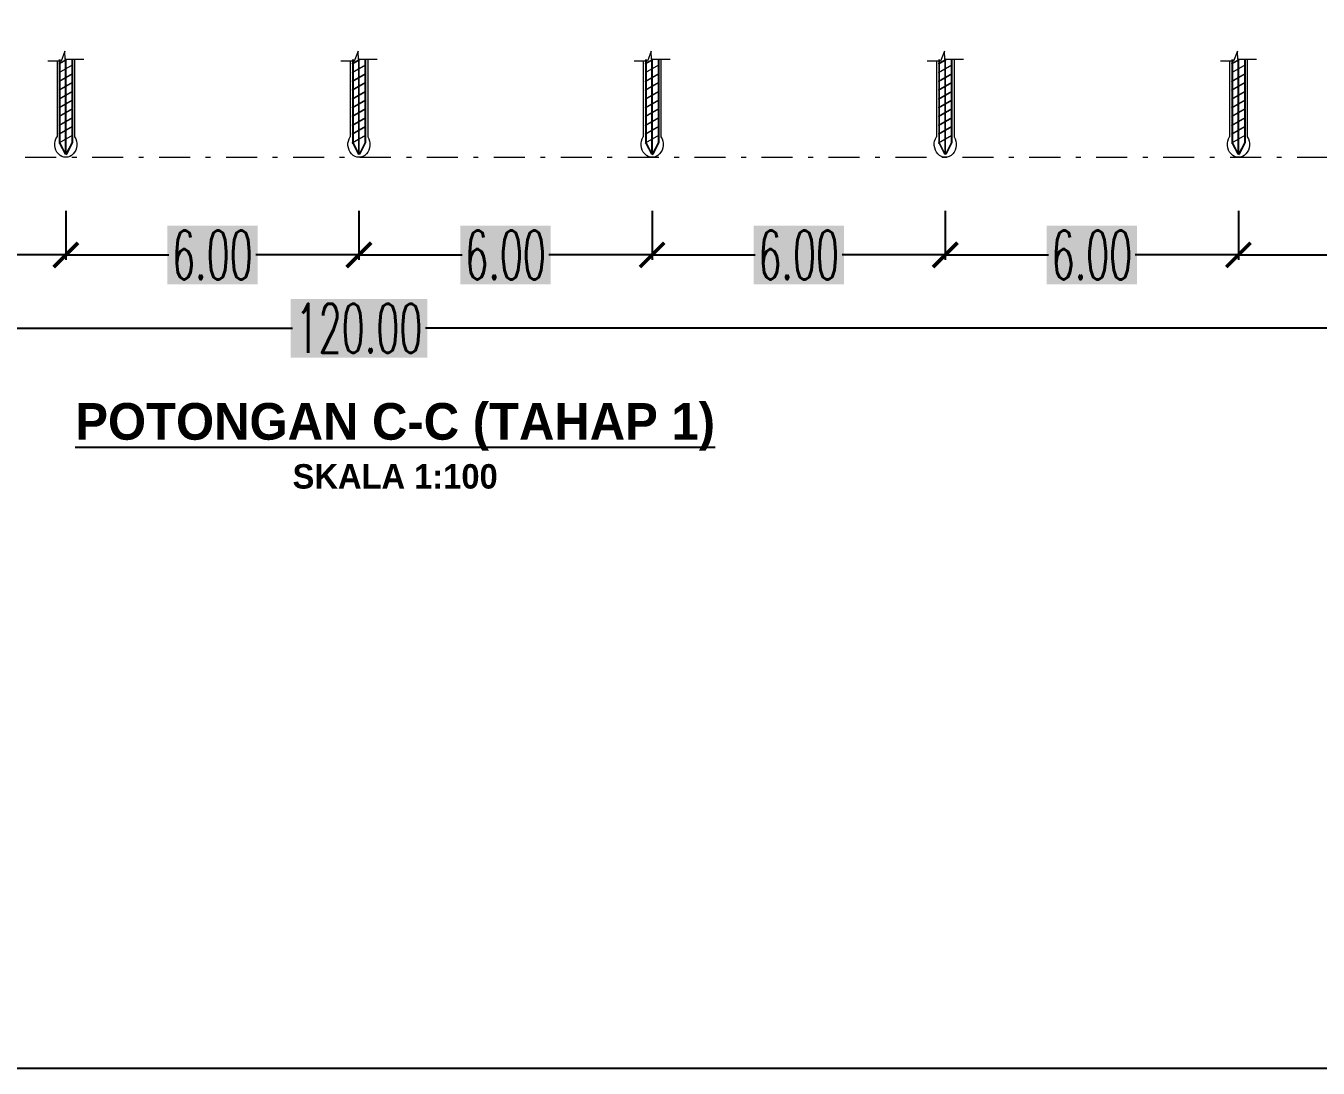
# Model space of a CAD drawing. Header units: millimetres. Extents: x 2175 to 3376, y 1504 to 1740.
# Drawn here: x 3299.93 to 3326.38, y 1586.69 to 1608.02 of the extents above; entities that cross this region are included whole.
import ezdxf

# ---------------------------------------------------------------- set-up
doc = ezdxf.new("R2010")
doc.units = ezdxf.units.MM
for name, pattern in [('DASHDOT2', [12.7, 6.35, -3.175, 0, -3.175]), ('DASHDOTX2', [50.8, 25.4, -12.7, 0, -12.7]), ('DASHED', [19.05, 12.7, -6.35])]:
    doc.linetypes.add(name, pattern=pattern)
doc.layers.add('As Atap', color=3, linetype='DASHDOTX2', lineweight=40)
doc.layers.add('Garis Dim', color=131, linetype='DASHED', lineweight=9)
doc.layers.add('GR', color=7, linetype='Continuous')
doc.layers.add('KOP TEKS', color=1, linetype='Continuous')
doc.layers.add('Layer2', color=7, linetype='DASHED', lineweight=40, true_color=0x238759)
doc.styles.add('-DIM2', font='simplex.shx', dxfattribs={"width": 0.55})
doc.styles.get("Standard").update_dxf_attribs({"font": 'arial.ttf'})
doc.dimstyles.new('DIMENSI WARNA 2.1', dxfattribs={"dimtxt": 1, "dimasz": 0.5, "dimexe": 0.1, "dimexo": 0.1, "dimgap": 0.05, "dimtad": 0, "dimtih": 1, "dimtoh": 1, "dimrnd": 0.0025, "dimzin": 0, "dimdsep": 46, "dimtxsty": '-DIM2', "dimblk": 'ARCHTICK', "dimcen": 0.1, "dimclrd": 1, "dimclre": 1, "dimclrt": 256, "dimadec": 0, "dimazin": 0, "dimtfac": 1, "dimtofl": 0, "dimtmove": 0, "dimatfit": 3, "dimldrblk": 'ARCHTICK', "dimfxl": 0.18, "dimtfill": 2, "dimtfillclr": 256, "dimtolj": 1, "dimtzin": 0, "dimarcsym": 0})

# ---------------------------------------------------------------- blocks, each defined once
blk = doc.blocks.new('_ArchTick')
at = {"color": 0, "linetype": 'ByBlock', "const_width": 0.15}
blk.add_lwpolyline([(-0.5, -0.5), (0.5, 0.5)], dxfattribs=at)
blk = doc.blocks.new('*D771')
at = {"layer": 'Defpoints', "color": 0, "transparency": 16777216}
for p in [(3294.748, 1604.331), (3300.748, 1604.331), (3300.748, 1603.331)]:
    blk.add_point(p, dxfattribs=at)
at = {"layer": 'GR', "color": 1, "lineweight": -2, "transparency": 16777216}
for p, q in [((3294.748, 1604.231), (3294.748, 1603.231)), ((3300.748, 1604.231), (3300.748, 1603.231)), ((3294.748, 1603.331), (3296.86, 1603.331)), ((3300.748, 1603.331), (3298.636, 1603.331))]:
    blk.add_line(p, q, dxfattribs=at)
at = {"layer": 'GR', "color": 1, "lineweight": -2, "transparency": 16777216, "xscale": 0.5, "yscale": 0.5, "zscale": 0.5, "rotation": 180}
blk.add_blockref('_ArchTick', (3294.748, 1603.331), dxfattribs=at)
at = {"layer": 'GR', "color": 1, "lineweight": -2, "transparency": 16777216, "xscale": 0.5, "yscale": 0.5, "zscale": 0.5}
blk.add_blockref('_ArchTick', (3300.748, 1603.331), dxfattribs=at)
at = {"layer": 'GR', "color": 240, "transparency": 16777216, "insert": (3297.748, 1603.331), "char_height": 1, "attachment_point": 5, "style": '-DIM2', "bg_fill": 1, "box_fill_scale": 1.1, "bg_fill_color": 256, "bg_fill_true_color": 16180224, "bg_fill_transparency": 0}
blk.add_mtext('\\A1;6.00', dxfattribs=at)
blk = doc.blocks.new('*D772')
at = {"layer": 'Defpoints', "color": 0, "transparency": 16777216}
for p in [(3300.748, 1604.331), (3306.748, 1604.331), (3300.748, 1603.331)]:
    blk.add_point(p, dxfattribs=at)
at = {"layer": 'GR', "color": 1, "lineweight": -2, "transparency": 16777216}
for p, q in [((3300.748, 1604.231), (3300.748, 1603.231)), ((3306.748, 1604.231), (3306.748, 1603.231)), ((3300.748, 1603.331), (3302.86, 1603.331)), ((3306.748, 1603.331), (3304.636, 1603.331))]:
    blk.add_line(p, q, dxfattribs=at)
at = {"layer": 'GR', "color": 1, "lineweight": -2, "transparency": 16777216, "xscale": 0.5, "yscale": 0.5, "zscale": 0.5, "rotation": 180}
blk.add_blockref('_ArchTick', (3300.748, 1603.331), dxfattribs=at)
at = {"layer": 'GR', "color": 1, "lineweight": -2, "transparency": 16777216, "xscale": 0.5, "yscale": 0.5, "zscale": 0.5}
blk.add_blockref('_ArchTick', (3306.748, 1603.331), dxfattribs=at)
at = {"layer": 'GR', "color": 240, "transparency": 16777216, "insert": (3303.748, 1603.331), "char_height": 1, "attachment_point": 5, "style": '-DIM2', "bg_fill": 1, "box_fill_scale": 1.1, "bg_fill_color": 256, "bg_fill_true_color": 16180224, "bg_fill_transparency": 0}
blk.add_mtext('\\A1;6.00', dxfattribs=at)
blk = doc.blocks.new('*D889')
at = {"layer": 'Defpoints', "color": 0, "transparency": 16777216}
for p in [(3246.748, 1603.331), (3366.748, 1603.331), (3366.748, 1601.831)]:
    blk.add_point(p, dxfattribs=at)
at = {"layer": 'GR', "color": 1, "lineweight": -2, "transparency": 16777216}
for p, q in [((3246.748, 1603.231), (3246.748, 1601.731)), ((3366.748, 1603.231), (3366.748, 1601.731)), ((3246.748, 1601.831), (3305.389, 1601.831)), ((3366.748, 1601.831), (3308.108, 1601.831))]:
    blk.add_line(p, q, dxfattribs=at)
at = {"layer": 'GR', "color": 1, "lineweight": -2, "transparency": 16777216, "xscale": 0.5, "yscale": 0.5, "zscale": 0.5, "rotation": 180}
blk.add_blockref('_ArchTick', (3246.748, 1601.831), dxfattribs=at)
at = {"layer": 'GR', "color": 1, "lineweight": -2, "transparency": 16777216, "xscale": 0.5, "yscale": 0.5, "zscale": 0.5}
blk.add_blockref('_ArchTick', (3366.748, 1601.831), dxfattribs=at)
at = {"layer": 'GR', "color": 240, "transparency": 16777216, "insert": (3306.748, 1601.831), "char_height": 1, "attachment_point": 5, "style": '-DIM2', "bg_fill": 1, "box_fill_scale": 1.1, "bg_fill_color": 256, "bg_fill_true_color": 16180224, "bg_fill_transparency": 0}
blk.add_mtext('\\A1;120.00', dxfattribs=at)
blk = doc.blocks.new('*D890')
at = {"layer": 'Defpoints', "color": 0, "transparency": 16777216}
for p in [(3312.748, 1604.331), (3318.748, 1604.331), (3312.748, 1603.331)]:
    blk.add_point(p, dxfattribs=at)
at = {"layer": 'GR', "color": 1, "lineweight": -2, "transparency": 16777216}
for p, q in [((3312.748, 1604.231), (3312.748, 1603.231)), ((3318.748, 1604.231), (3318.748, 1603.231)), ((3312.748, 1603.331), (3314.86, 1603.331)), ((3318.748, 1603.331), (3316.636, 1603.331))]:
    blk.add_line(p, q, dxfattribs=at)
at = {"layer": 'GR', "color": 1, "lineweight": -2, "transparency": 16777216, "xscale": 0.5, "yscale": 0.5, "zscale": 0.5, "rotation": 180}
blk.add_blockref('_ArchTick', (3312.748, 1603.331), dxfattribs=at)
at = {"layer": 'GR', "color": 1, "lineweight": -2, "transparency": 16777216, "xscale": 0.5, "yscale": 0.5, "zscale": 0.5}
blk.add_blockref('_ArchTick', (3318.748, 1603.331), dxfattribs=at)
at = {"layer": 'GR', "color": 240, "transparency": 16777216, "insert": (3315.748, 1603.331), "char_height": 1, "attachment_point": 5, "style": '-DIM2', "bg_fill": 1, "box_fill_scale": 1.1, "bg_fill_color": 256, "bg_fill_true_color": 16180224, "bg_fill_transparency": 0}
blk.add_mtext('\\A1;6.00', dxfattribs=at)
blk = doc.blocks.new('*D891')
at = {"layer": 'Defpoints', "color": 0, "transparency": 16777216}
for p in [(3306.748, 1604.331), (3312.748, 1604.331), (3312.748, 1603.331)]:
    blk.add_point(p, dxfattribs=at)
at = {"layer": 'GR', "color": 1, "lineweight": -2, "transparency": 16777216}
for p, q in [((3306.748, 1604.231), (3306.748, 1603.231)), ((3312.748, 1604.231), (3312.748, 1603.231)), ((3306.748, 1603.331), (3308.86, 1603.331)), ((3312.748, 1603.331), (3310.636, 1603.331))]:
    blk.add_line(p, q, dxfattribs=at)
at = {"layer": 'GR', "color": 1, "lineweight": -2, "transparency": 16777216, "xscale": 0.5, "yscale": 0.5, "zscale": 0.5, "rotation": 180}
blk.add_blockref('_ArchTick', (3306.748, 1603.331), dxfattribs=at)
at = {"layer": 'GR', "color": 1, "lineweight": -2, "transparency": 16777216, "xscale": 0.5, "yscale": 0.5, "zscale": 0.5}
blk.add_blockref('_ArchTick', (3312.748, 1603.331), dxfattribs=at)
at = {"layer": 'GR', "color": 240, "transparency": 16777216, "insert": (3309.748, 1603.331), "char_height": 1, "attachment_point": 5, "style": '-DIM2', "bg_fill": 1, "box_fill_scale": 1.1, "bg_fill_color": 256, "bg_fill_true_color": 16180224, "bg_fill_transparency": 0}
blk.add_mtext('\\A1;6.00', dxfattribs=at)
blk = doc.blocks.new('*D892')
at = {"layer": 'Defpoints', "color": 0, "transparency": 16777216}
for p in [(3318.748, 1604.331), (3324.748, 1604.331), (3324.748, 1603.331)]:
    blk.add_point(p, dxfattribs=at)
at = {"layer": 'GR', "color": 1, "lineweight": -2, "transparency": 16777216}
for p, q in [((3318.748, 1604.231), (3318.748, 1603.231)), ((3324.748, 1604.231), (3324.748, 1603.231)), ((3318.748, 1603.331), (3320.86, 1603.331)), ((3324.748, 1603.331), (3322.636, 1603.331))]:
    blk.add_line(p, q, dxfattribs=at)
at = {"layer": 'GR', "color": 1, "lineweight": -2, "transparency": 16777216, "xscale": 0.5, "yscale": 0.5, "zscale": 0.5, "rotation": 180}
blk.add_blockref('_ArchTick', (3318.748, 1603.331), dxfattribs=at)
at = {"layer": 'GR', "color": 1, "lineweight": -2, "transparency": 16777216, "xscale": 0.5, "yscale": 0.5, "zscale": 0.5}
blk.add_blockref('_ArchTick', (3324.748, 1603.331), dxfattribs=at)
at = {"layer": 'GR', "color": 240, "transparency": 16777216, "insert": (3321.748, 1603.331), "char_height": 1, "attachment_point": 5, "style": '-DIM2', "bg_fill": 1, "box_fill_scale": 1.1, "bg_fill_color": 256, "bg_fill_true_color": 16180224, "bg_fill_transparency": 0}
blk.add_mtext('\\A1;6.00', dxfattribs=at)
blk = doc.blocks.new('*D893')
at = {"layer": 'Defpoints', "color": 0, "transparency": 16777216}
for p in [(3324.748, 1604.331), (3330.748, 1604.331), (3324.748, 1603.331)]:
    blk.add_point(p, dxfattribs=at)
at = {"layer": 'GR', "color": 1, "lineweight": -2, "transparency": 16777216}
for p, q in [((3324.748, 1604.231), (3324.748, 1603.231)), ((3330.748, 1604.231), (3330.748, 1603.231)), ((3324.748, 1603.331), (3326.86, 1603.331)), ((3330.748, 1603.331), (3328.636, 1603.331))]:
    blk.add_line(p, q, dxfattribs=at)
at = {"layer": 'GR', "color": 1, "lineweight": -2, "transparency": 16777216, "xscale": 0.5, "yscale": 0.5, "zscale": 0.5, "rotation": 180}
blk.add_blockref('_ArchTick', (3324.748, 1603.331), dxfattribs=at)
at = {"layer": 'GR', "color": 1, "lineweight": -2, "transparency": 16777216, "xscale": 0.5, "yscale": 0.5, "zscale": 0.5}
blk.add_blockref('_ArchTick', (3330.748, 1603.331), dxfattribs=at)
at = {"layer": 'GR', "color": 240, "transparency": 16777216, "insert": (3327.748, 1603.331), "char_height": 1, "attachment_point": 5, "style": '-DIM2', "bg_fill": 1, "box_fill_scale": 1.1, "bg_fill_color": 256, "bg_fill_true_color": 16180224, "bg_fill_transparency": 0}
blk.add_mtext('\\A1;6.00', dxfattribs=at)

msp = doc.modelspace()

# ---------------------------------------------------------------- linework, layer by layer
at = {"layer": 'As Atap', "color": 0, "linetype": 'ByBlock', "lineweight": 5}
for p, q in [((3300.614, 1607.331), (3300.614, 1607.25)), ((3300.626, 1607.331), (3300.626, 1607.257)), ((3300.736, 1607.349), (3300.736, 1607.321)), ((3300.736, 1607.313), (3300.736, 1607.141)), ((3300.748, 1607.331), (3300.748, 1607.328)), ((3300.748, 1607.32), (3300.748, 1607.148)), ((3300.87, 1607.331), (3300.87, 1607.219)), ((3300.882, 1607.331), (3300.882, 1607.225)), ((3306.614, 1607.331), (3306.614, 1607.25)), ((3306.626, 1607.331), (3306.626, 1607.257)), ((3306.736, 1607.349), (3306.736, 1607.321)), ((3306.736, 1607.313), (3306.736, 1607.141)), ((3306.748, 1607.331), (3306.748, 1607.328)), ((3306.748, 1607.32), (3306.748, 1607.148)), ((3306.87, 1607.331), (3306.87, 1607.219)), ((3306.882, 1607.331), (3306.882, 1607.225)), ((3312.614, 1607.331), (3312.614, 1607.25)), ((3312.626, 1607.331), (3312.626, 1607.257)), ((3312.736, 1607.349), (3312.736, 1607.321)), ((3312.736, 1607.313), (3312.736, 1607.141)), ((3312.748, 1607.331), (3312.748, 1607.328)), ((3312.748, 1607.32), (3312.748, 1607.148)), ((3312.87, 1607.331), (3312.87, 1607.219)), ((3312.882, 1607.331), (3312.882, 1607.225)), ((3318.614, 1607.331), (3318.614, 1607.25)), ((3318.626, 1607.331), (3318.626, 1607.257)), ((3318.736, 1607.349), (3318.736, 1607.321)), ((3318.736, 1607.313), (3318.736, 1607.141)), ((3318.748, 1607.331), (3318.748, 1607.328)), ((3318.748, 1607.32), (3318.748, 1607.148)), ((3318.87, 1607.331), (3318.87, 1607.219)), ((3318.882, 1607.331), (3318.882, 1607.225)), ((3324.614, 1607.331), (3324.614, 1607.25)), ((3324.626, 1607.331), (3324.626, 1607.257)), ((3324.736, 1607.349), (3324.736, 1607.321)), ((3324.736, 1607.313), (3324.736, 1607.141)), ((3324.748, 1607.331), (3324.748, 1607.328)), ((3324.748, 1607.32), (3324.748, 1607.148)), ((3324.87, 1607.331), (3324.87, 1607.219)), ((3324.882, 1607.331), (3324.882, 1607.225)), ((3300.614, 1607.242), (3300.614, 1607.07)), ((3300.614, 1607.062), (3300.614, 1606.89)), ((3300.626, 1607.249), (3300.626, 1607.077)), ((3300.626, 1607.069), (3300.626, 1606.897)), ((3300.736, 1607.133), (3300.736, 1606.961)), ((3300.748, 1607.14), (3300.748, 1606.968)), ((3300.87, 1607.21), (3300.87, 1607.039)), ((3300.882, 1607.217), (3300.882, 1607.045)), ((3306.614, 1607.242), (3306.614, 1607.07)), ((3306.614, 1607.062), (3306.614, 1606.89)), ((3306.626, 1607.249), (3306.626, 1607.077)), ((3306.626, 1607.069), (3306.626, 1606.897)), ((3306.736, 1607.133), (3306.736, 1606.961)), ((3306.748, 1607.14), (3306.748, 1606.968)), ((3306.87, 1607.21), (3306.87, 1607.039)), ((3306.882, 1607.217), (3306.882, 1607.045)), ((3312.614, 1607.242), (3312.614, 1607.07)), ((3312.614, 1607.062), (3312.614, 1606.89)), ((3312.626, 1607.249), (3312.626, 1607.077)), ((3312.626, 1607.069), (3312.626, 1606.897)), ((3312.736, 1607.133), (3312.736, 1606.961)), ((3312.748, 1607.14), (3312.748, 1606.968)), ((3312.87, 1607.21), (3312.87, 1607.039)), ((3312.882, 1607.217), (3312.882, 1607.045)), ((3318.614, 1607.242), (3318.614, 1607.07)), ((3318.614, 1607.062), (3318.614, 1606.89)), ((3318.626, 1607.249), (3318.626, 1607.077)), ((3318.626, 1607.069), (3318.626, 1606.897)), ((3318.736, 1607.133), (3318.736, 1606.961)), ((3318.748, 1607.14), (3318.748, 1606.968)), ((3318.87, 1607.21), (3318.87, 1607.039)), ((3318.882, 1607.217), (3318.882, 1607.045)), ((3324.614, 1607.242), (3324.614, 1607.07)), ((3324.614, 1607.062), (3324.614, 1606.89)), ((3324.626, 1607.249), (3324.626, 1607.077)), ((3324.626, 1607.069), (3324.626, 1606.897)), ((3324.736, 1607.133), (3324.736, 1606.961)), ((3324.748, 1607.14), (3324.748, 1606.968)), ((3324.87, 1607.21), (3324.87, 1607.039)), ((3324.882, 1607.217), (3324.882, 1607.045)), ((3300.614, 1606.882), (3300.614, 1606.71)), ((3300.626, 1606.889), (3300.626, 1606.717)), ((3300.736, 1606.953), (3300.736, 1606.781)), ((3300.748, 1606.96), (3300.748, 1606.788)), ((3300.748, 1606.78), (3300.748, 1606.608)), ((3300.87, 1607.03), (3300.87, 1606.859)), ((3300.87, 1606.85), (3300.87, 1606.679)), ((3300.882, 1607.037), (3300.882, 1606.865)), ((3300.882, 1606.857), (3300.882, 1606.685)), ((3306.614, 1606.882), (3306.614, 1606.71)), ((3306.626, 1606.889), (3306.626, 1606.717)), ((3306.736, 1606.953), (3306.736, 1606.781)), ((3306.748, 1606.96), (3306.748, 1606.788)), ((3306.748, 1606.78), (3306.748, 1606.608)), ((3306.87, 1607.03), (3306.87, 1606.859)), ((3306.87, 1606.85), (3306.87, 1606.679)), ((3306.882, 1607.037), (3306.882, 1606.865)), ((3306.882, 1606.857), (3306.882, 1606.685)), ((3312.614, 1606.882), (3312.614, 1606.71)), ((3312.626, 1606.889), (3312.626, 1606.717)), ((3312.736, 1606.953), (3312.736, 1606.781)), ((3312.748, 1606.96), (3312.748, 1606.788)), ((3312.748, 1606.78), (3312.748, 1606.608)), ((3312.87, 1607.03), (3312.87, 1606.859)), ((3312.87, 1606.85), (3312.87, 1606.679)), ((3312.882, 1607.037), (3312.882, 1606.865)), ((3312.882, 1606.857), (3312.882, 1606.685)), ((3318.614, 1606.882), (3318.614, 1606.71)), ((3318.626, 1606.889), (3318.626, 1606.717)), ((3318.736, 1606.953), (3318.736, 1606.781)), ((3318.748, 1606.96), (3318.748, 1606.788)), ((3318.748, 1606.78), (3318.748, 1606.608)), ((3318.87, 1607.03), (3318.87, 1606.859)), ((3318.87, 1606.85), (3318.87, 1606.679)), ((3318.882, 1607.037), (3318.882, 1606.865)), ((3318.882, 1606.857), (3318.882, 1606.685)), ((3324.614, 1606.882), (3324.614, 1606.71)), ((3324.626, 1606.889), (3324.626, 1606.717)), ((3324.736, 1606.953), (3324.736, 1606.781)), ((3324.748, 1606.96), (3324.748, 1606.788)), ((3324.748, 1606.78), (3324.748, 1606.608)), ((3324.87, 1607.03), (3324.87, 1606.859)), ((3324.87, 1606.85), (3324.87, 1606.679)), ((3324.882, 1607.037), (3324.882, 1606.865)), ((3324.882, 1606.857), (3324.882, 1606.685)), ((3300.614, 1606.702), (3300.614, 1606.53)), ((3300.614, 1606.522), (3300.614, 1606.35)), ((3300.626, 1606.709), (3300.626, 1606.537)), ((3300.626, 1606.529), (3300.626, 1606.357)), ((3300.736, 1606.773), (3300.736, 1606.601)), ((3300.736, 1606.593), (3300.736, 1606.421)), ((3300.748, 1606.6), (3300.748, 1606.428)), ((3300.87, 1606.67), (3300.87, 1606.499)), ((3300.882, 1606.677), (3300.882, 1606.505)), ((3306.614, 1606.702), (3306.614, 1606.53)), ((3306.614, 1606.522), (3306.614, 1606.35)), ((3306.626, 1606.709), (3306.626, 1606.537)), ((3306.626, 1606.529), (3306.626, 1606.357)), ((3306.736, 1606.773), (3306.736, 1606.601)), ((3306.736, 1606.593), (3306.736, 1606.421)), ((3306.748, 1606.6), (3306.748, 1606.428)), ((3306.87, 1606.67), (3306.87, 1606.499)), ((3306.882, 1606.677), (3306.882, 1606.505)), ((3312.614, 1606.702), (3312.614, 1606.53)), ((3312.614, 1606.522), (3312.614, 1606.35)), ((3312.626, 1606.709), (3312.626, 1606.537)), ((3312.626, 1606.529), (3312.626, 1606.357)), ((3312.736, 1606.773), (3312.736, 1606.601)), ((3312.736, 1606.593), (3312.736, 1606.421)), ((3312.748, 1606.6), (3312.748, 1606.428)), ((3312.87, 1606.67), (3312.87, 1606.499)), ((3312.882, 1606.677), (3312.882, 1606.505)), ((3318.614, 1606.702), (3318.614, 1606.53)), ((3318.614, 1606.522), (3318.614, 1606.35)), ((3318.626, 1606.709), (3318.626, 1606.537)), ((3318.626, 1606.529), (3318.626, 1606.357)), ((3318.736, 1606.773), (3318.736, 1606.601)), ((3318.736, 1606.593), (3318.736, 1606.421)), ((3318.748, 1606.6), (3318.748, 1606.428)), ((3318.87, 1606.67), (3318.87, 1606.499)), ((3318.882, 1606.677), (3318.882, 1606.505)), ((3324.614, 1606.702), (3324.614, 1606.53)), ((3324.614, 1606.522), (3324.614, 1606.35)), ((3324.626, 1606.709), (3324.626, 1606.537)), ((3324.626, 1606.529), (3324.626, 1606.357)), ((3324.736, 1606.773), (3324.736, 1606.601)), ((3324.736, 1606.593), (3324.736, 1606.421)), ((3324.748, 1606.6), (3324.748, 1606.428)), ((3324.87, 1606.67), (3324.87, 1606.499)), ((3324.882, 1606.677), (3324.882, 1606.505)), ((3300.614, 1606.342), (3300.614, 1606.17)), ((3300.626, 1606.349), (3300.626, 1606.177)), ((3300.736, 1606.413), (3300.736, 1606.241)), ((3300.748, 1606.42), (3300.748, 1606.248)), ((3300.87, 1606.49), (3300.87, 1606.319)), ((3300.87, 1606.31), (3300.87, 1606.139)), ((3300.882, 1606.497), (3300.882, 1606.325)), ((3300.882, 1606.317), (3300.882, 1606.145)), ((3306.614, 1606.342), (3306.614, 1606.17)), ((3306.626, 1606.349), (3306.626, 1606.177)), ((3306.736, 1606.413), (3306.736, 1606.241)), ((3306.748, 1606.42), (3306.748, 1606.248)), ((3306.87, 1606.49), (3306.87, 1606.319)), ((3306.87, 1606.31), (3306.87, 1606.139)), ((3306.882, 1606.497), (3306.882, 1606.325)), ((3306.882, 1606.317), (3306.882, 1606.145)), ((3312.614, 1606.342), (3312.614, 1606.17)), ((3312.626, 1606.349), (3312.626, 1606.177)), ((3312.736, 1606.413), (3312.736, 1606.241)), ((3312.748, 1606.42), (3312.748, 1606.248)), ((3312.87, 1606.49), (3312.87, 1606.319)), ((3312.87, 1606.31), (3312.87, 1606.139)), ((3312.882, 1606.497), (3312.882, 1606.325)), ((3312.882, 1606.317), (3312.882, 1606.145)), ((3318.614, 1606.342), (3318.614, 1606.17)), ((3318.626, 1606.349), (3318.626, 1606.177)), ((3318.736, 1606.413), (3318.736, 1606.241)), ((3318.748, 1606.42), (3318.748, 1606.248)), ((3318.87, 1606.49), (3318.87, 1606.319)), ((3318.87, 1606.31), (3318.87, 1606.139)), ((3318.882, 1606.497), (3318.882, 1606.325)), ((3318.882, 1606.317), (3318.882, 1606.145)), ((3324.614, 1606.342), (3324.614, 1606.17)), ((3324.626, 1606.349), (3324.626, 1606.177)), ((3324.736, 1606.413), (3324.736, 1606.241)), ((3324.748, 1606.42), (3324.748, 1606.248)), ((3324.87, 1606.49), (3324.87, 1606.319)), ((3324.87, 1606.31), (3324.87, 1606.139)), ((3324.882, 1606.497), (3324.882, 1606.325)), ((3324.882, 1606.317), (3324.882, 1606.145)), ((3300.614, 1606.162), (3300.614, 1605.99)), ((3300.614, 1605.982), (3300.614, 1605.81)), ((3300.626, 1606.169), (3300.626, 1605.997)), ((3300.626, 1605.989), (3300.626, 1605.817)), ((3300.736, 1606.233), (3300.736, 1606.061)), ((3300.736, 1606.053), (3300.736, 1605.881)), ((3300.748, 1606.24), (3300.748, 1606.068)), ((3300.748, 1606.06), (3300.748, 1605.888)), ((3300.87, 1606.13), (3300.87, 1605.959)), ((3300.882, 1606.137), (3300.882, 1605.965)), ((3306.614, 1606.162), (3306.614, 1605.99)), ((3306.614, 1605.982), (3306.614, 1605.81)), ((3306.626, 1606.169), (3306.626, 1605.997)), ((3306.626, 1605.989), (3306.626, 1605.817)), ((3306.736, 1606.233), (3306.736, 1606.061)), ((3306.736, 1606.053), (3306.736, 1605.881)), ((3306.748, 1606.24), (3306.748, 1606.068)), ((3306.748, 1606.06), (3306.748, 1605.888)), ((3306.87, 1606.13), (3306.87, 1605.959)), ((3306.882, 1606.137), (3306.882, 1605.965)), ((3312.614, 1606.162), (3312.614, 1605.99)), ((3312.614, 1605.982), (3312.614, 1605.81)), ((3312.626, 1606.169), (3312.626, 1605.997)), ((3312.626, 1605.989), (3312.626, 1605.817)), ((3312.736, 1606.233), (3312.736, 1606.061)), ((3312.736, 1606.053), (3312.736, 1605.881)), ((3312.748, 1606.24), (3312.748, 1606.068)), ((3312.748, 1606.06), (3312.748, 1605.888)), ((3312.87, 1606.13), (3312.87, 1605.959)), ((3312.882, 1606.137), (3312.882, 1605.965)), ((3318.614, 1606.162), (3318.614, 1605.99)), ((3318.614, 1605.982), (3318.614, 1605.81)), ((3318.626, 1606.169), (3318.626, 1605.997)), ((3318.626, 1605.989), (3318.626, 1605.817)), ((3318.736, 1606.233), (3318.736, 1606.061)), ((3318.736, 1606.053), (3318.736, 1605.881)), ((3318.748, 1606.24), (3318.748, 1606.068)), ((3318.748, 1606.06), (3318.748, 1605.888)), ((3318.87, 1606.13), (3318.87, 1605.959)), ((3318.882, 1606.137), (3318.882, 1605.965)), ((3324.614, 1606.162), (3324.614, 1605.99)), ((3324.614, 1605.982), (3324.614, 1605.81)), ((3324.626, 1606.169), (3324.626, 1605.997)), ((3324.626, 1605.989), (3324.626, 1605.817)), ((3324.736, 1606.233), (3324.736, 1606.061)), ((3324.736, 1606.053), (3324.736, 1605.881)), ((3324.748, 1606.24), (3324.748, 1606.068)), ((3324.748, 1606.06), (3324.748, 1605.888)), ((3324.87, 1606.13), (3324.87, 1605.959)), ((3324.882, 1606.137), (3324.882, 1605.965)), ((3300.614, 1605.802), (3300.614, 1605.63)), ((3300.626, 1605.809), (3300.626, 1605.637)), ((3300.736, 1605.873), (3300.736, 1605.701)), ((3300.748, 1605.88), (3300.748, 1605.708)), ((3300.87, 1605.95), (3300.87, 1605.779)), ((3300.87, 1605.77), (3300.87, 1605.625)), ((3300.882, 1605.957), (3300.882, 1605.785)), ((3300.882, 1605.777), (3300.882, 1605.622)), ((3306.614, 1605.802), (3306.614, 1605.63)), ((3306.626, 1605.809), (3306.626, 1605.637)), ((3306.736, 1605.873), (3306.736, 1605.701)), ((3306.748, 1605.88), (3306.748, 1605.708)), ((3306.87, 1605.95), (3306.87, 1605.779)), ((3306.87, 1605.77), (3306.87, 1605.625)), ((3306.882, 1605.957), (3306.882, 1605.785)), ((3306.882, 1605.777), (3306.882, 1605.622)), ((3312.614, 1605.802), (3312.614, 1605.63)), ((3312.626, 1605.809), (3312.626, 1605.637)), ((3312.736, 1605.873), (3312.736, 1605.701)), ((3312.748, 1605.88), (3312.748, 1605.708)), ((3312.87, 1605.95), (3312.87, 1605.779)), ((3312.87, 1605.77), (3312.87, 1605.625)), ((3312.882, 1605.957), (3312.882, 1605.785)), ((3312.882, 1605.777), (3312.882, 1605.622)), ((3318.614, 1605.802), (3318.614, 1605.63)), ((3318.626, 1605.809), (3318.626, 1605.637)), ((3318.736, 1605.873), (3318.736, 1605.701)), ((3318.748, 1605.88), (3318.748, 1605.708)), ((3318.87, 1605.95), (3318.87, 1605.779)), ((3318.87, 1605.77), (3318.87, 1605.625)), ((3318.882, 1605.957), (3318.882, 1605.785)), ((3318.882, 1605.777), (3318.882, 1605.622)), ((3324.614, 1605.802), (3324.614, 1605.63)), ((3324.626, 1605.809), (3324.626, 1605.637)), ((3324.736, 1605.873), (3324.736, 1605.701)), ((3324.748, 1605.88), (3324.748, 1605.708)), ((3324.87, 1605.95), (3324.87, 1605.779)), ((3324.87, 1605.77), (3324.87, 1605.625)), ((3324.882, 1605.957), (3324.882, 1605.785)), ((3324.882, 1605.777), (3324.882, 1605.622)), ((3300.626, 1605.629), (3300.626, 1605.625)), ((3300.626, 1605.629), (3300.626, 1605.625)), ((3300.736, 1605.693), (3300.736, 1605.414)), ((3300.748, 1605.7), (3300.748, 1605.414)), ((3306.626, 1605.629), (3306.626, 1605.625)), ((3306.626, 1605.629), (3306.626, 1605.625)), ((3306.736, 1605.693), (3306.736, 1605.414)), ((3306.748, 1605.7), (3306.748, 1605.414)), ((3312.626, 1605.629), (3312.626, 1605.625)), ((3312.626, 1605.629), (3312.626, 1605.625)), ((3312.736, 1605.693), (3312.736, 1605.414)), ((3312.748, 1605.7), (3312.748, 1605.414)), ((3318.626, 1605.629), (3318.626, 1605.625)), ((3318.626, 1605.629), (3318.626, 1605.625)), ((3318.736, 1605.693), (3318.736, 1605.414)), ((3318.748, 1605.7), (3318.748, 1605.414)), ((3324.626, 1605.629), (3324.626, 1605.625)), ((3324.626, 1605.629), (3324.626, 1605.625)), ((3324.736, 1605.693), (3324.736, 1605.414)), ((3324.748, 1605.7), (3324.748, 1605.414))]:
    msp.add_line(p, q, dxfattribs=at)
at = {"layer": 'As Atap', "color": 7, "linetype": 'ByBlock', "lineweight": 5}
for p, q in [((3300.928, 1607.331), (3300.928, 1605.75)), ((3306.928, 1607.331), (3306.928, 1605.75)), ((3312.928, 1607.331), (3312.928, 1605.75)), ((3318.928, 1607.331), (3318.928, 1605.75)), ((3324.928, 1607.331), (3324.928, 1605.75)), ((3300.568, 1607.294), (3300.568, 1605.75)), ((3306.568, 1607.294), (3306.568, 1605.75)), ((3312.568, 1607.294), (3312.568, 1605.75)), ((3318.568, 1607.294), (3318.568, 1605.75)), ((3324.568, 1607.294), (3324.568, 1605.75))]:
    msp.add_line(p, q, dxfattribs=at)
at = {"layer": 'As Atap', "color": 2, "linetype": 'ByBlock', "lineweight": 5}
for p, q in [((3300.736, 1605.332), (3300.736, 1605.331)), ((3306.736, 1605.332), (3306.736, 1605.331)), ((3312.736, 1605.332), (3312.736, 1605.331)), ((3318.736, 1605.332), (3318.736, 1605.331)), ((3324.736, 1605.332), (3324.736, 1605.331))]:
    msp.add_line(p, q, dxfattribs=at)
at = {"layer": 'Garis Dim', "color": 0, "linetype": 'ByBlock', "lineweight": 5}
for p, q in [((3300.61, 1607.248), (3300.754, 1607.331)), ((3300.614, 1607.242), (3300.769, 1607.331)), ((3306.61, 1607.248), (3306.754, 1607.331)), ((3306.614, 1607.242), (3306.769, 1607.331)), ((3312.61, 1607.248), (3312.754, 1607.331)), ((3312.614, 1607.242), (3312.769, 1607.331)), ((3318.61, 1607.248), (3318.754, 1607.331)), ((3318.614, 1607.242), (3318.769, 1607.331)), ((3324.61, 1607.248), (3324.754, 1607.331)), ((3324.614, 1607.242), (3324.769, 1607.331)), ((3300.61, 1607.068), (3300.882, 1607.225)), ((3300.61, 1606.888), (3300.882, 1607.045)), ((3300.614, 1607.062), (3300.886, 1607.219)), ((3300.614, 1606.882), (3300.886, 1607.039)), ((3306.61, 1607.068), (3306.882, 1607.225)), ((3306.61, 1606.888), (3306.882, 1607.045)), ((3306.614, 1607.062), (3306.886, 1607.219)), ((3306.614, 1606.882), (3306.886, 1607.039)), ((3312.61, 1607.068), (3312.882, 1607.225)), ((3312.61, 1606.888), (3312.882, 1607.045)), ((3312.614, 1607.062), (3312.886, 1607.219)), ((3312.614, 1606.882), (3312.886, 1607.039)), ((3318.61, 1607.068), (3318.882, 1607.225)), ((3318.61, 1606.888), (3318.882, 1607.045)), ((3318.614, 1607.062), (3318.886, 1607.219)), ((3318.614, 1606.882), (3318.886, 1607.039)), ((3324.61, 1607.068), (3324.882, 1607.225)), ((3324.61, 1606.888), (3324.882, 1607.045)), ((3324.614, 1607.062), (3324.886, 1607.219)), ((3324.614, 1606.882), (3324.886, 1607.039)), ((3300.61, 1606.708), (3300.882, 1606.865)), ((3300.614, 1606.702), (3300.886, 1606.859)), ((3306.61, 1606.708), (3306.882, 1606.865)), ((3306.614, 1606.702), (3306.886, 1606.859)), ((3312.61, 1606.708), (3312.882, 1606.865)), ((3312.614, 1606.702), (3312.886, 1606.859)), ((3318.61, 1606.708), (3318.882, 1606.865)), ((3318.614, 1606.702), (3318.886, 1606.859)), ((3324.61, 1606.708), (3324.882, 1606.865)), ((3324.614, 1606.702), (3324.886, 1606.859)), ((3300.61, 1606.528), (3300.882, 1606.685)), ((3300.614, 1606.522), (3300.886, 1606.679)), ((3306.61, 1606.528), (3306.882, 1606.685)), ((3306.614, 1606.522), (3306.886, 1606.679)), ((3312.61, 1606.528), (3312.882, 1606.685)), ((3312.614, 1606.522), (3312.886, 1606.679)), ((3318.61, 1606.528), (3318.882, 1606.685)), ((3318.614, 1606.522), (3318.886, 1606.679)), ((3324.61, 1606.528), (3324.882, 1606.685)), ((3324.614, 1606.522), (3324.886, 1606.679)), ((3300.61, 1606.348), (3300.882, 1606.505)), ((3300.61, 1606.168), (3300.882, 1606.325)), ((3300.614, 1606.342), (3300.886, 1606.499)), ((3300.614, 1606.162), (3300.886, 1606.319)), ((3306.61, 1606.348), (3306.882, 1606.505)), ((3306.61, 1606.168), (3306.882, 1606.325)), ((3306.614, 1606.342), (3306.886, 1606.499)), ((3306.614, 1606.162), (3306.886, 1606.319)), ((3312.61, 1606.348), (3312.882, 1606.505)), ((3312.61, 1606.168), (3312.882, 1606.325)), ((3312.614, 1606.342), (3312.886, 1606.499)), ((3312.614, 1606.162), (3312.886, 1606.319)), ((3318.61, 1606.348), (3318.882, 1606.505)), ((3318.61, 1606.168), (3318.882, 1606.325)), ((3318.614, 1606.342), (3318.886, 1606.499)), ((3318.614, 1606.162), (3318.886, 1606.319)), ((3324.61, 1606.348), (3324.882, 1606.505)), ((3324.61, 1606.168), (3324.882, 1606.325)), ((3324.614, 1606.342), (3324.886, 1606.499)), ((3324.614, 1606.162), (3324.886, 1606.319)), ((3300.61, 1605.988), (3300.882, 1606.145)), ((3300.614, 1605.982), (3300.886, 1606.139)), ((3306.61, 1605.988), (3306.882, 1606.145)), ((3306.614, 1605.982), (3306.886, 1606.139)), ((3312.61, 1605.988), (3312.882, 1606.145)), ((3312.614, 1605.982), (3312.886, 1606.139)), ((3318.61, 1605.988), (3318.882, 1606.145)), ((3318.614, 1605.982), (3318.886, 1606.139)), ((3324.61, 1605.988), (3324.882, 1606.145)), ((3324.614, 1605.982), (3324.886, 1606.139)), ((3300.61, 1605.808), (3300.882, 1605.965)), ((3300.61, 1605.628), (3300.882, 1605.785)), ((3300.614, 1605.802), (3300.886, 1605.959)), ((3300.614, 1605.622), (3300.886, 1605.779)), ((3306.61, 1605.808), (3306.882, 1605.965)), ((3306.61, 1605.628), (3306.882, 1605.785)), ((3306.614, 1605.802), (3306.886, 1605.959)), ((3306.614, 1605.622), (3306.886, 1605.779)), ((3312.61, 1605.808), (3312.882, 1605.965)), ((3312.61, 1605.628), (3312.882, 1605.785)), ((3312.614, 1605.802), (3312.886, 1605.959)), ((3312.614, 1605.622), (3312.886, 1605.779)), ((3318.61, 1605.808), (3318.882, 1605.965)), ((3318.61, 1605.628), (3318.882, 1605.785)), ((3318.614, 1605.802), (3318.886, 1605.959)), ((3318.614, 1605.622), (3318.886, 1605.779)), ((3324.61, 1605.808), (3324.882, 1605.965)), ((3324.61, 1605.628), (3324.882, 1605.785)), ((3324.614, 1605.802), (3324.886, 1605.959)), ((3324.614, 1605.622), (3324.886, 1605.779)), ((3300.614, 1605.622), (3300.732, 1605.396)), ((3300.626, 1605.625), (3300.742, 1605.402)), ((3300.87, 1605.625), (3300.75, 1605.394)), ((3300.882, 1605.622), (3300.761, 1605.389)), ((3306.614, 1605.622), (3306.732, 1605.396)), ((3306.626, 1605.625), (3306.742, 1605.402)), ((3306.87, 1605.625), (3306.75, 1605.394)), ((3306.882, 1605.622), (3306.761, 1605.389)), ((3312.614, 1605.622), (3312.732, 1605.396)), ((3312.626, 1605.625), (3312.742, 1605.402)), ((3312.87, 1605.625), (3312.75, 1605.394)), ((3312.882, 1605.622), (3312.761, 1605.389)), ((3318.614, 1605.622), (3318.732, 1605.396)), ((3318.626, 1605.625), (3318.742, 1605.402)), ((3318.87, 1605.625), (3318.75, 1605.394)), ((3318.882, 1605.622), (3318.761, 1605.389)), ((3324.614, 1605.622), (3324.732, 1605.396)), ((3324.626, 1605.625), (3324.742, 1605.402)), ((3324.87, 1605.625), (3324.75, 1605.394)), ((3324.882, 1605.622), (3324.761, 1605.389)), ((3300.732, 1605.396), (3300.742, 1605.402)), ((3300.736, 1605.414), (3300.748, 1605.414)), ((3300.75, 1605.394), (3300.761, 1605.389)), ((3306.732, 1605.396), (3306.742, 1605.402)), ((3306.736, 1605.414), (3306.748, 1605.414)), ((3306.75, 1605.394), (3306.761, 1605.389)), ((3312.732, 1605.396), (3312.742, 1605.402)), ((3312.736, 1605.414), (3312.748, 1605.414)), ((3312.75, 1605.394), (3312.761, 1605.389)), ((3318.732, 1605.396), (3318.742, 1605.402)), ((3318.736, 1605.414), (3318.748, 1605.414)), ((3318.75, 1605.394), (3318.761, 1605.389)), ((3324.732, 1605.396), (3324.742, 1605.402)), ((3324.736, 1605.414), (3324.748, 1605.414)), ((3324.75, 1605.394), (3324.761, 1605.389))]:
    msp.add_line(p, q, dxfattribs=at)
at = {"layer": 'Garis Dim', "linetype": 'DASHDOT2', "ltscale": 0.1}
msp.add_line((3243.748, 1605.331), (3372.748, 1605.331), dxfattribs=at)
at = {"layer": 'Garis Dim', "color": 0, "linetype": 'ByBlock', "lineweight": 5}
for centre, start, end in [((3300.612, 1607.245), 120.0006, 300.0006), ((3300.612, 1607.065), 120.0006, 300.0006), ((3300.884, 1607.222), 298.5406, 121.4606), ((3300.884, 1607.042), 298.5406, 121.4606), ((3306.612, 1607.245), 120.0006, 300.0006), ((3306.612, 1607.065), 120.0006, 300.0006), ((3306.884, 1607.222), 298.5406, 121.4606), ((3306.884, 1607.042), 298.5406, 121.4606), ((3312.612, 1607.245), 120.0006, 300.0006), ((3312.612, 1607.065), 120.0006, 300.0006), ((3312.884, 1607.222), 298.5406, 121.4606), ((3312.884, 1607.042), 298.5406, 121.4606), ((3318.612, 1607.245), 120.0006, 300.0006), ((3318.612, 1607.065), 120.0006, 300.0006), ((3318.884, 1607.222), 298.5406, 121.4606), ((3318.884, 1607.042), 298.5406, 121.4606), ((3324.612, 1607.245), 120.0006, 300.0006), ((3324.612, 1607.065), 120.0006, 300.0006), ((3324.884, 1607.222), 298.5406, 121.4606), ((3324.884, 1607.042), 298.5406, 121.4606), ((3300.612, 1606.885), 120.0006, 300.0006), ((3300.884, 1606.862), 298.5406, 121.4606), ((3306.612, 1606.885), 120.0006, 300.0006), ((3306.884, 1606.862), 298.5406, 121.4606), ((3312.612, 1606.885), 120.0006, 300.0006), ((3312.884, 1606.862), 298.5406, 121.4606), ((3318.612, 1606.885), 120.0006, 300.0006), ((3318.884, 1606.862), 298.5406, 121.4606), ((3324.612, 1606.885), 120.0006, 300.0006), ((3324.884, 1606.862), 298.5406, 121.4606), ((3300.612, 1606.705), 120.0006, 300.0006), ((3300.612, 1606.525), 120.0006, 300.0006), ((3300.884, 1606.682), 298.5406, 121.4606), ((3306.612, 1606.705), 120.0006, 300.0006), ((3306.612, 1606.525), 120.0006, 300.0006), ((3306.884, 1606.682), 298.5406, 121.4606), ((3312.612, 1606.705), 120.0006, 300.0006), ((3312.612, 1606.525), 120.0006, 300.0006), ((3312.884, 1606.682), 298.5406, 121.4606), ((3318.612, 1606.705), 120.0006, 300.0006), ((3318.612, 1606.525), 120.0006, 300.0006), ((3318.884, 1606.682), 298.5406, 121.4606), ((3324.612, 1606.705), 120.0006, 300.0006), ((3324.612, 1606.525), 120.0006, 300.0006), ((3324.884, 1606.682), 298.5406, 121.4606), ((3300.612, 1606.345), 120.0006, 300.0006), ((3300.884, 1606.502), 298.5406, 121.4606), ((3300.884, 1606.322), 298.5406, 121.4606), ((3306.612, 1606.345), 120.0006, 300.0006), ((3306.884, 1606.502), 298.5406, 121.4606), ((3306.884, 1606.322), 298.5406, 121.4606), ((3312.612, 1606.345), 120.0006, 300.0006), ((3312.884, 1606.502), 298.5406, 121.4606), ((3312.884, 1606.322), 298.5406, 121.4606), ((3318.612, 1606.345), 120.0006, 300.0006), ((3318.884, 1606.502), 298.5406, 121.4606), ((3318.884, 1606.322), 298.5406, 121.4606), ((3324.612, 1606.345), 120.0006, 300.0006), ((3324.884, 1606.502), 298.5406, 121.4606), ((3324.884, 1606.322), 298.5406, 121.4606), ((3300.612, 1606.165), 120.0006, 300.0006), ((3300.612, 1605.985), 120.0006, 300.0006), ((3300.884, 1606.142), 298.5406, 121.4606), ((3306.612, 1606.165), 120.0006, 300.0006), ((3306.612, 1605.985), 120.0006, 300.0006), ((3306.884, 1606.142), 298.5406, 121.4606), ((3312.612, 1606.165), 120.0006, 300.0006), ((3312.612, 1605.985), 120.0006, 300.0006), ((3312.884, 1606.142), 298.5406, 121.4606), ((3318.612, 1606.165), 120.0006, 300.0006), ((3318.612, 1605.985), 120.0006, 300.0006), ((3318.884, 1606.142), 298.5406, 121.4606), ((3324.612, 1606.165), 120.0006, 300.0006), ((3324.612, 1605.985), 120.0006, 300.0006), ((3324.884, 1606.142), 298.5406, 121.4606), ((3300.612, 1605.805), 120.0006, 300.0006), ((3300.884, 1605.962), 298.5406, 121.4606), ((3300.884, 1605.782), 298.5406, 121.4606), ((3306.612, 1605.805), 120.0006, 300.0006), ((3306.884, 1605.962), 298.5406, 121.4606), ((3306.884, 1605.782), 298.5406, 121.4606), ((3312.612, 1605.805), 120.0006, 300.0006), ((3312.884, 1605.962), 298.5406, 121.4606), ((3312.884, 1605.782), 298.5406, 121.4606), ((3318.612, 1605.805), 120.0006, 300.0006), ((3318.884, 1605.962), 298.5406, 121.4606), ((3318.884, 1605.782), 298.5406, 121.4606), ((3324.612, 1605.805), 120.0006, 300.0006), ((3324.884, 1605.962), 298.5406, 121.4606), ((3324.884, 1605.782), 298.5406, 121.4606), ((3300.612, 1605.625), 120.0006, 300.0006), ((3306.612, 1605.625), 120.0006, 300.0006), ((3312.612, 1605.625), 120.0006, 300.0006), ((3318.612, 1605.625), 120.0006, 300.0006), ((3324.612, 1605.625), 120.0006, 300.0006)]:
    msp.add_arc(centre, 0.0036, start, end, dxfattribs=at)
at = {"layer": 'Garis Dim', "color": 7, "linetype": 'ByBlock', "lineweight": 5, "extrusion": (0, 0, -1)}
for centre in [(3300.748, 1605.592), (3306.748, 1605.592), (3312.748, 1605.592), (3318.748, 1605.592), (3324.748, 1605.592)]:
    msp.add_ellipse(centre, major_axis=(0, 0.261), ratio=0.864672, start_param=0.923757, end_param=5.359428, dxfattribs=at)
at = {"layer": 'KOP TEKS', "color": 2}
msp.add_lwpolyline([(3239.188, 1683.476), (3239.188, 1586.689), (3376.072, 1586.689), (3376.072, 1683.476)], close=True, dxfattribs=at)
at = {"layer": 'Layer2', "linetype": 'ByBlock', "lineweight": 5}
for points in [[(3301.119, 1607.331), (3300.737, 1607.331), (3300.729, 1607.498), (3300.65, 1607.294), (3300.378, 1607.294)], [(3307.119, 1607.331), (3306.737, 1607.331), (3306.729, 1607.498), (3306.65, 1607.294), (3306.378, 1607.294)], [(3313.119, 1607.331), (3312.737, 1607.331), (3312.729, 1607.498), (3312.65, 1607.294), (3312.378, 1607.294)], [(3319.119, 1607.331), (3318.737, 1607.331), (3318.729, 1607.498), (3318.65, 1607.294), (3318.378, 1607.294)], [(3325.119, 1607.331), (3324.737, 1607.331), (3324.729, 1607.498), (3324.65, 1607.294), (3324.378, 1607.294)]]:
    msp.add_lwpolyline(points, dxfattribs=at)

# ---------------------------------------------------------------- texts
at = {"insert": (3295.32, 1600.3), "char_height": 2.5, "width": 24.33741, "attachment_point": 1}
msp.add_mtext('\\pxsm1,qc;{\\fBritannic Bold|b0|i0|c0|p34;\\H0.3x;\\LPOTONGAN C-C (TAHAP 1)\\P\\H0.66667x;\\lSKALA 1:100}', dxfattribs=at)

# ---------------------------------------------------------------- dimensions: what is measured, and where the dimension line sits
at = {"layer": 'GR'}
for base, p1, p2, picture, middle in [((3300.748, 1603.331), (3294.748, 1604.331), (3300.748, 1604.331), '*D771', (3297.748, 1603.331)), ((3312.748, 1603.331), (3306.748, 1604.331), (3312.748, 1604.331), '*D891', (3309.748, 1603.331)), ((3324.748, 1603.331), (3318.748, 1604.331), (3324.748, 1604.331), '*D892', (3321.748, 1603.331)), ((3366.748, 1601.831), (3246.748, 1603.331), (3366.748, 1603.331), '*D889', (3306.748, 1601.831))]:
    dim = msp.add_linear_dim(base=base, p1=p1, p2=p2, dimstyle='DIMENSI WARNA 2.1', dxfattribs=at)
    dim.commit()
    dim.dimension.update_dxf_attribs({"geometry": picture, "text_midpoint": middle})
for base, p1, p2, picture, middle in [((3300.748, 1603.331), (3306.748, 1604.331), (3300.748, 1604.331), '*D772', (3303.748, 1603.331)), ((3312.748, 1603.331), (3318.748, 1604.331), (3312.748, 1604.331), '*D890', (3315.748, 1603.331)), ((3324.748, 1603.331), (3330.748, 1604.331), (3324.748, 1604.331), '*D893', (3327.748, 1603.331))]:
    dim = msp.add_linear_dim(base=base, p1=p1, p2=p2, angle=180, dimstyle='DIMENSI WARNA 2.1', dxfattribs=at)
    dim.commit()
    dim.dimension.update_dxf_attribs({"geometry": picture, "text_midpoint": middle})

doc.saveas('drawing.dxf')
